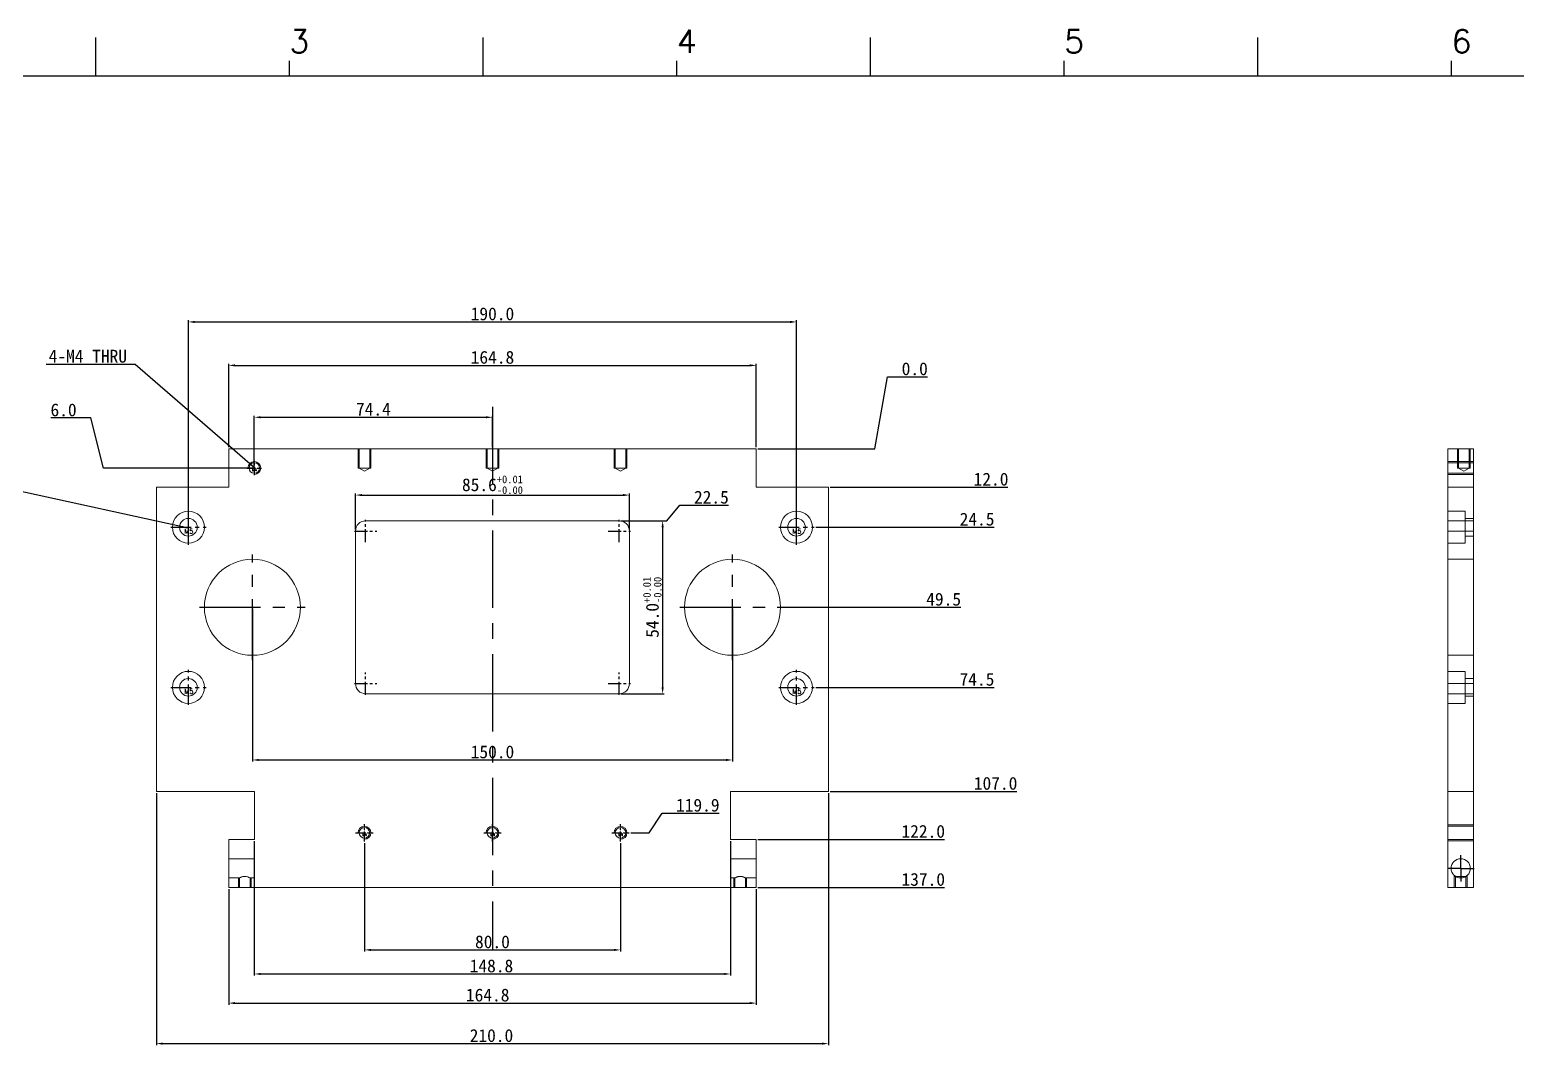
# Model space of a CAD drawing. Extents: x 83 to 30050, y -7164 to 695.
# Drawn here: x 16809.8 to 17274.5, y -3424.9 to -3107.8 of the extents above; entities that cross this region are included whole.
import ezdxf

# ---------------------------------------------------------------- set-up
doc = ezdxf.new("R2010")
doc.units = 0
doc.header["$LTSCALE"] = 8
doc.header["$MEASUREMENT"] = 0
doc.header["$PDSIZE"] = 5
doc.linetypes.add('CENTER', pattern=[2, 1.25, -0.25, 0.25, -0.25])
doc.linetypes.add('HIDDEN', pattern=[1.905, 1.27, -0.635])
doc.layers.get('0').update_dxf_attribs({"linetype": 'CONTINUOUS'})
doc.layers.get('Defpoints').update_dxf_attribs({"linetype": 'CONTINUOUS'})
doc.layers.add('10', color=7, linetype='CONTINUOUS')
doc.layers.add('41', color=3, linetype='CONTINUOUS')
doc.layers.add('dim', color=82, linetype='CONTINUOUS', lineweight=9)
doc.layers.add('screw', color=33, linetype='CONTINUOUS', lineweight=13)
doc.styles.add('SIMPLEX', font='SIMPLEX')
doc.styles.get("Standard").update_dxf_attribs({"font": '', "height": 4})
doc.styles.add('TXT', font='txt.shx', dxfattribs={"bigfont": 'gbcbig.shx'})
doc.styles.get('Standard').set_extended_font_data('SimSun')
doc.dimstyles.new('ISO-25', dxfattribs={"dimtxt": 6, "dimasz": 2.5, "dimexe": 1.25, "dimexo": 0.625, "dimtad": 1, "dimdec": 1, "dimzin": 1, "dimdsep": 46, "dimtxsty": 'Standard', "dimcen": 2.5, "dimadec": 0, "dimazin": 0, "dimtm": 1e-09, "dimtfac": 1, "dimtdec": 1, "dimtmove": 0, "dimatfit": 3, "dimfxl": 1, "dimtolj": 1, "dimtzin": 0, "dimarcsym": 0})

# ---------------------------------------------------------------- blocks, each defined once
blk = doc.blocks.new('SW_CENTERMARKSYMBOL_56')
at = {"layer": '10', "color": 0}
for p, q in [((-2.5, 0), (-4.15, 0)), ((0, 0), (-2.5, 0)), ((0, 2.5), (0, 4.15)), ((0, 0), (0, 2.5)), ((0, 0), (0, -2.5)), ((0, 0), (2.5, 0)), ((2.5, 0), (4.15, 0)), ((0, -2.5), (0, -4.15))]:
    blk.add_line(p, q, dxfattribs=at)
blk = doc.blocks.new('A$C0BB32EA6')
at = {"layer": '41'}
for p, q in [((168.4, 427.84), (168.4, 435.66)), ((168.4, 427.84), (168.4, 435.66)), ((168.4, 427.84), (168.4, 435.66)), ((246.58, 427.84), (246.58, 435.66)), ((246.58, 427.84), (246.58, 435.66)), ((324.77, 427.84), (324.77, 435.66)), ((402.96, 427.84), (402.96, 435.66)), ((207.49, 427.84), (207.49, 430.97)), ((207.49, 427.84), (207.49, 430.97)), ((285.68, 427.84), (285.68, 430.97)), ((363.87, 427.84), (363.87, 430.97)), ((442.06, 427.84), (442.06, 430.97)), ((615.63, 427.84), (12.02, 427.84))]:
    blk.add_line(p, q, dxfattribs=at)
at = {"layer": '41', "style": 'SIMPLEX'}
for s, p in [('3', (207.49, 432.54)), ('4', (285.68, 432.54)), ('5', (363.87, 432.54)), ('6', (442.06, 432.54))]:
    blk.add_text(s, height=4.69, dxfattribs=at).set_placement(p)
at = {"layer": '41', "linetype": 'Continuous'}
for tag, p in [('材质', (457.07, 73.08)), ('代号', (522.6, 73.29)), ('表面处理', (452.44, 54.13)), ('审核', (523.65, 54.34)), ('名称', (585.81, 54.97)), ('数量', (457.5, 33.7)), ('设计', (523.23, 34.13)), ('件号', (586.65, 33.91)), ('比例', (457.5, 17.28)), ('版本', (587.08, 16.23))]:
    blk.add_attdef(tag, p, '', height=4, dxfattribs=at)
blk = doc.blocks.new('screw_m5_h')
at = {"layer": 'screw', "color": 1, "linetype": 'CENTER', "ltscale": 0.635}
for p, q in [((0, -5.5), (0, 5.5)), ((-5.5, 0), (5.5, 0))]:
    blk.add_line(p, q, dxfattribs=at)
at = {"layer": 'screw', "color": 33}
for radius in [5, 2.75]:
    blk.add_circle((0, 0), radius, dxfattribs=at)
at = {"layer": 'screw', "color": 6, "style": 'TXT'}
blk.add_text('M5', height=1.5, dxfattribs=at).set_placement((-1.3, -2))
blk = doc.blocks.new('screw_m4_l')
at = {"layer": 'screw', "color": 1, "linetype": 'CENTER', "ltscale": 0.254}
for p, q in [((-2.2, 0), (2.2, 0)), ((0, -2.2), (0, 2.2))]:
    blk.add_line(p, q, dxfattribs=at)
at = {"layer": 'screw', "color": 33, "linetype": 'Continuous'}
blk.add_circle((0, 0), 1.65, dxfattribs=at)
at = {"layer": 'screw', "color": 92, "linetype": 'Continuous'}
blk.add_arc((0, 0), 2, 270, 180, dxfattribs=at)
at = {"layer": 'screw', "color": 6, "linetype": 'Continuous', "style": 'TXT'}
blk.add_text('M4', height=0.8, dxfattribs=at).set_placement((-0.68, -1))
blk = doc.blocks.new('*D977')
at = {"layer": 'Defpoints', "color": 0}
for p in [(17036.77, -3212.57), (16871.97, -3238.62), (17036.77, -3238.62)]:
    blk.add_point(p, dxfattribs=at)
at = {"layer": 'dim', "color": 0, "lineweight": -2}
for p, q in [((16871.97, -3238.12), (16871.97, -3212.07)), ((16873.97, -3212.57), (17034.77, -3212.57)), ((17036.77, -3238.12), (17036.77, -3212.07))]:
    blk.add_line(p, q, dxfattribs=at)
at = {"layer": 'dim', "color": 0}
for points in [[(16873.97, -3212.24), (16873.97, -3212.91), (16871.97, -3212.57)], [(17034.77, -3212.24), (17034.77, -3212.91), (17036.77, -3212.57)]]:
    blk.add_solid(points, dxfattribs=at)
at = {"layer": 'dim', "color": 0, "insert": (16954.37, -3210.07), "char_height": 4, "attachment_point": 5}
blk.add_mtext('\\A1;164.8', dxfattribs=at)
blk = doc.blocks.new('*D978')
at = {"layer": 'Defpoints', "color": 0}
for p in [(17049.37, -3199), (16859.37, -3263.12), (17049.37, -3263.12)]:
    blk.add_point(p, dxfattribs=at)
at = {"layer": 'dim', "color": 0, "lineweight": -2}
for p, q in [((16859.37, -3262.62), (16859.37, -3198.5)), ((16861.37, -3199), (17047.37, -3199)), ((17049.37, -3262.62), (17049.37, -3198.5))]:
    blk.add_line(p, q, dxfattribs=at)
at = {"layer": 'dim', "color": 0}
for points in [[(16861.37, -3198.67), (16861.37, -3199.34), (16859.37, -3199)], [(17047.37, -3198.67), (17047.37, -3199.34), (17049.37, -3199)]]:
    blk.add_solid(points, dxfattribs=at)
at = {"layer": 'dim', "color": 0, "insert": (16954.37, -3196.5), "char_height": 4, "attachment_point": 5}
blk.add_mtext('\\A1;190.0', dxfattribs=at)
blk = doc.blocks.new('*D979')
at = {"layer": 'Defpoints', "color": 0}
for p in [(16879.37, -3288.12), (17029.37, -3288.12), (17029.37, -3335.8)]:
    blk.add_point(p, dxfattribs=at)
at = {"layer": 'dim', "color": 0, "lineweight": -2}
for p, q in [((16879.37, -3288.62), (16879.37, -3336.3)), ((17029.37, -3288.62), (17029.37, -3336.3)), ((16881.37, -3335.8), (17027.37, -3335.8))]:
    blk.add_line(p, q, dxfattribs=at)
at = {"layer": 'dim', "color": 0}
for points in [[(16881.37, -3335.46), (16881.37, -3336.13), (16879.37, -3335.8)], [(17027.37, -3335.46), (17027.37, -3336.13), (17029.37, -3335.8)]]:
    blk.add_solid(points, dxfattribs=at)
at = {"layer": 'dim', "color": 0, "insert": (16954.37, -3333.3), "char_height": 4, "attachment_point": 5}
blk.add_mtext('\\A1;150.0', dxfattribs=at)
blk = doc.blocks.new('*D980')
at = {"layer": 'Defpoints', "color": 0}
for p in [(16879.97, -3360.62), (17028.77, -3360.62), (17028.77, -3402.63)]:
    blk.add_point(p, dxfattribs=at)
at = {"layer": 'dim', "color": 0, "lineweight": -2}
for p, q in [((16879.97, -3361.12), (16879.97, -3403.13)), ((17028.77, -3361.12), (17028.77, -3403.13)), ((16881.97, -3402.63), (17026.77, -3402.63))]:
    blk.add_line(p, q, dxfattribs=at)
at = {"layer": 'dim', "color": 0}
for points in [[(16881.97, -3402.3), (16881.97, -3402.96), (16879.97, -3402.63)], [(17026.77, -3402.3), (17026.77, -3402.96), (17028.77, -3402.63)]]:
    blk.add_solid(points, dxfattribs=at)
at = {"layer": 'dim', "color": 0, "insert": (16954.06, -3400.13), "char_height": 4, "attachment_point": 5}
blk.add_mtext('\\A1;148.8', dxfattribs=at)
blk = doc.blocks.new('*D981')
at = {"layer": 'Defpoints', "color": 0}
for p in [(16849.37, -3345.62), (17059.37, -3345.62), (17059.37, -3424.38)]:
    blk.add_point(p, dxfattribs=at)
at = {"layer": 'dim', "color": 0, "lineweight": -2}
for p, q in [((16849.37, -3346.12), (16849.37, -3424.88)), ((17059.37, -3346.12), (17059.37, -3424.88)), ((16851.37, -3424.38), (17057.37, -3424.38))]:
    blk.add_line(p, q, dxfattribs=at)
at = {"layer": 'dim', "color": 0}
for points in [[(16851.37, -3424.05), (16851.37, -3424.72), (16849.37, -3424.38)], [(17057.37, -3424.05), (17057.37, -3424.72), (17059.37, -3424.38)]]:
    blk.add_solid(points, dxfattribs=at)
at = {"layer": 'dim', "color": 0, "insert": (16954.06, -3421.89), "char_height": 4, "attachment_point": 5}
blk.add_mtext('\\A1;210.0', dxfattribs=at)
blk = doc.blocks.new('*D982')
at = {"layer": 'Defpoints', "color": 0}
for p in [(16871.97, -3375.62), (17036.77, -3375.62), (17036.77, -3411.73)]:
    blk.add_point(p, dxfattribs=at)
at = {"layer": 'dim', "color": 0, "lineweight": -2}
for p, q in [((16871.97, -3376.12), (16871.97, -3412.23)), ((17036.77, -3376.12), (17036.77, -3412.23)), ((16873.97, -3411.73), (17034.77, -3411.73))]:
    blk.add_line(p, q, dxfattribs=at)
at = {"layer": 'dim', "color": 0}
for points in [[(16873.97, -3411.39), (16873.97, -3412.06), (16871.97, -3411.73)], [(17034.77, -3411.39), (17034.77, -3412.06), (17036.77, -3411.73)]]:
    blk.add_solid(points, dxfattribs=at)
at = {"layer": 'dim', "color": 0, "insert": (16952.88, -3409.23), "char_height": 4, "attachment_point": 5}
blk.add_mtext('\\A1;164.8', dxfattribs=at)
blk = doc.blocks.new('*D983')
at = {"layer": 'Defpoints', "color": 0}
for p in [(16997.17, -3253.08), (16911.57, -3264.3), (16997.17, -3264.3)]:
    blk.add_point(p, dxfattribs=at)
at = {"layer": 'dim', "color": 0, "lineweight": -2}
for p, q in [((16911.57, -3263.8), (16911.57, -3252.58)), ((16913.57, -3253.08), (16995.17, -3253.08)), ((16997.17, -3263.8), (16997.17, -3252.58))]:
    blk.add_line(p, q, dxfattribs=at)
at = {"layer": 'dim', "color": 0}
for points in [[(16913.57, -3252.74), (16913.57, -3253.41), (16911.57, -3253.08)], [(16995.17, -3252.74), (16995.17, -3253.41), (16997.17, -3253.08)]]:
    blk.add_solid(points, dxfattribs=at)
at = {"layer": 'dim', "color": 0, "insert": (16954.37, -3249.84), "char_height": 4, "attachment_point": 5}
blk.add_mtext('\\A1;85.6{\\H2.400000;\\S+0.01^ -0.00;}', dxfattribs=at)
blk = doc.blocks.new('*D984')
at = {"layer": 'Defpoints', "color": 0}
for p in [(16993.99, -3261.12), (16993.99, -3315.12), (17007.54, -3315.12)]:
    blk.add_point(p, dxfattribs=at)
at = {"layer": 'dim', "color": 0, "lineweight": -2}
for p, q in [((16994.49, -3261.12), (17008.04, -3261.12)), ((17007.54, -3263.12), (17007.54, -3313.12)), ((16994.49, -3315.12), (17008.04, -3315.12))]:
    blk.add_line(p, q, dxfattribs=at)
at = {"layer": 'dim', "color": 0}
for points in [[(17007.21, -3263.12), (17007.88, -3263.12), (17007.54, -3261.12)], [(17007.21, -3313.12), (17007.88, -3313.12), (17007.54, -3315.12)]]:
    blk.add_solid(points, dxfattribs=at)
at = {"layer": 'dim', "color": 0, "insert": (17004.31, -3288.12), "char_height": 4, "attachment_point": 5, "rotation": 90}
blk.add_mtext('\\A1;54.0{\\H2.400000;\\S+0.01^ -0.00;}', dxfattribs=at)
blk = doc.blocks.new('*D985')
at = {"layer": 'Defpoints', "color": 0}
for p in [(17081.81, -3216.16), (17036.77, -3238.62), (17036.77, -3238.62)]:
    blk.add_point(p, dxfattribs=at)
at = {"layer": 'dim', "color": 0, "lineweight": -2}
for p, q in [((17073.81, -3238.62), (17077.81, -3216.16)), ((17077.81, -3216.16), (17090.29, -3216.16)), ((17037.27, -3238.62), (17073.81, -3238.62))]:
    blk.add_line(p, q, dxfattribs=at)
at = {"layer": 'dim', "color": 0, "insert": (17086.3, -3213.66), "char_height": 4, "attachment_point": 5}
blk.add_mtext('\\A1;0.0', dxfattribs=at)
blk = doc.blocks.new('*D986')
at = {"layer": 'Defpoints', "color": 0}
for p in [(17036.77, -3238.62), (17059.37, -3250.62), (17104.41, -3250.62)]:
    blk.add_point(p, dxfattribs=at)
at = {"layer": 'dim', "color": 0, "lineweight": -2}
blk.add_line((17059.87, -3250.62), (17115.36, -3250.62), dxfattribs=at)
at = {"layer": 'dim', "color": 0, "insert": (17110.14, -3248.12), "char_height": 4, "attachment_point": 5}
blk.add_mtext('\\A1;12.0', dxfattribs=at)
blk = doc.blocks.new('*D987')
at = {"layer": 'Defpoints', "color": 0}
for p in [(17036.77, -3238.62), (17054.87, -3263.12), (17099.91, -3263.12)]:
    blk.add_point(p, dxfattribs=at)
at = {"layer": 'dim', "color": 0, "lineweight": -2}
blk.add_line((17055.37, -3263.12), (17111.15, -3263.12), dxfattribs=at)
at = {"layer": 'dim', "color": 0, "insert": (17105.78, -3260.62), "char_height": 4, "attachment_point": 5}
blk.add_mtext('\\A1;24.5', dxfattribs=at)
blk = doc.blocks.new('*D988')
at = {"layer": 'Defpoints', "color": 0}
for p in [(17036.77, -3238.62), (17044.37, -3288.12), (17089.41, -3288.12)]:
    blk.add_point(p, dxfattribs=at)
at = {"layer": 'dim', "color": 0, "lineweight": -2}
blk.add_line((17044.87, -3288.12), (17100.74, -3288.12), dxfattribs=at)
at = {"layer": 'dim', "color": 0, "insert": (17095.33, -3285.62), "char_height": 4, "attachment_point": 5}
blk.add_mtext('\\A1;49.5', dxfattribs=at)
blk = doc.blocks.new('*D989')
at = {"layer": 'Defpoints', "color": 0}
for p in [(17036.77, -3238.62), (17054.87, -3313.12), (17099.91, -3313.12)]:
    blk.add_point(p, dxfattribs=at)
at = {"layer": 'dim', "color": 0, "lineweight": -2}
blk.add_line((17055.37, -3313.12), (17111.08, -3313.12), dxfattribs=at)
at = {"layer": 'dim', "color": 0, "insert": (17105.75, -3310.62), "char_height": 4, "attachment_point": 5}
blk.add_mtext('\\A1;74.5', dxfattribs=at)
blk = doc.blocks.new('*D990')
at = {"layer": 'Defpoints', "color": 0}
for p in [(17036.77, -3238.62), (17016.9, -3256.26), (16993.99, -3261.12)]:
    blk.add_point(p, dxfattribs=at)
at = {"layer": 'dim', "color": 0, "lineweight": -2}
for p, q in [((17008.9, -3261.12), (17012.9, -3256.26)), ((17012.9, -3256.26), (17028.14, -3256.26)), ((16994.49, -3261.12), (17008.9, -3261.12))]:
    blk.add_line(p, q, dxfattribs=at)
at = {"layer": 'dim', "color": 0, "insert": (17022.77, -3253.76), "char_height": 4, "attachment_point": 5}
blk.add_mtext('\\A1;22.5', dxfattribs=at)
blk = doc.blocks.new('*D991')
at = {"layer": 'Defpoints', "color": 0}
for p in [(17036.77, -3238.62), (17059.37, -3345.62), (17104.41, -3345.62)]:
    blk.add_point(p, dxfattribs=at)
at = {"layer": 'dim', "color": 0, "lineweight": -2}
blk.add_line((17059.87, -3345.62), (17118.2, -3345.62), dxfattribs=at)
at = {"layer": 'dim', "color": 0, "insert": (17111.56, -3343.12), "char_height": 4, "attachment_point": 5}
blk.add_mtext('\\A1;107.0', dxfattribs=at)
blk = doc.blocks.new('*D992')
at = {"layer": 'Defpoints', "color": 0}
for p in [(17036.77, -3238.62), (17036.77, -3360.62), (17081.81, -3360.62)]:
    blk.add_point(p, dxfattribs=at)
at = {"layer": 'dim', "color": 0, "lineweight": -2}
blk.add_line((17037.27, -3360.62), (17095.6, -3360.62), dxfattribs=at)
at = {"layer": 'dim', "color": 0, "insert": (17088.96, -3358.12), "char_height": 4, "attachment_point": 5}
blk.add_mtext('\\A1;122.0', dxfattribs=at)
blk = doc.blocks.new('*D993')
at = {"layer": 'Defpoints', "color": 0}
for p in [(17036.77, -3238.62), (17011.38, -3352.43), (16997.12, -3358.56)]:
    blk.add_point(p, dxfattribs=at)
at = {"layer": 'dim', "color": 0, "lineweight": -2}
for p, q in [((17003.38, -3358.56), (17007.38, -3352.43)), ((17007.38, -3352.43), (17025.15, -3352.43)), ((16997.62, -3358.56), (17003.38, -3358.56))]:
    blk.add_line(p, q, dxfattribs=at)
at = {"layer": 'dim', "color": 0, "insert": (17018.52, -3349.94), "char_height": 4, "attachment_point": 5}
blk.add_mtext('\\A1;119.9', dxfattribs=at)
blk = doc.blocks.new('*D994')
at = {"layer": 'Defpoints', "color": 0}
for p in [(17036.77, -3238.62), (17036.77, -3375.62), (17081.81, -3375.62)]:
    blk.add_point(p, dxfattribs=at)
at = {"layer": 'dim', "color": 0, "lineweight": -2}
blk.add_line((17037.27, -3375.62), (17095.6, -3375.62), dxfattribs=at)
at = {"layer": 'dim', "color": 0, "insert": (17088.96, -3373.12), "char_height": 4, "attachment_point": 5}
blk.add_mtext('\\A1;137.0', dxfattribs=at)
blk = doc.blocks.new('*D995')
at = {"layer": 'Defpoints', "color": 0}
for p in [(16824.86, -3229), (17036.77, -3238.62), (16879.97, -3244.62)]:
    blk.add_point(p, dxfattribs=at)
at = {"layer": 'dim', "color": 0, "lineweight": -2}
for p, q in [((16828.86, -3229), (16816.38, -3229)), ((16832.86, -3244.62), (16828.86, -3229)), ((16879.47, -3244.62), (16832.86, -3244.62))]:
    blk.add_line(p, q, dxfattribs=at)
at = {"layer": 'dim', "color": 0, "insert": (16820.37, -3226.5), "char_height": 4, "attachment_point": 5}
blk.add_mtext('\\A1;6.0', dxfattribs=at)
blk = doc.blocks.new('*D996')
at = {"layer": 'Defpoints', "color": 0}
for p in [(16954.37, -3228.78), (16954.37, -3238.62), (16879.97, -3244.62)]:
    blk.add_point(p, dxfattribs=at)
at = {"layer": 'dim', "color": 0, "lineweight": -2}
for p, q in [((16879.97, -3244.12), (16879.97, -3228.28)), ((16881.97, -3228.78), (16952.37, -3228.78)), ((16954.37, -3238.12), (16954.37, -3228.28))]:
    blk.add_line(p, q, dxfattribs=at)
at = {"layer": 'dim', "color": 0}
for points in [[(16881.97, -3228.45), (16881.97, -3229.11), (16879.97, -3228.78)], [(16952.37, -3228.45), (16952.37, -3229.11), (16954.37, -3228.78)]]:
    blk.add_solid(points, dxfattribs=at)
at = {"layer": 'dim', "color": 0, "insert": (16917.17, -3226.28), "char_height": 4, "attachment_point": 5}
blk.add_mtext('\\A1;74.4', dxfattribs=at)
blk = doc.blocks.new('*D997')
at = {"layer": 'Defpoints', "color": 0}
for p in [(16914.37, -3361.31), (16994.37, -3361.31), (16994.37, -3395.12)]:
    blk.add_point(p, dxfattribs=at)
at = {"layer": 'dim', "color": 0, "lineweight": -2}
for p, q in [((16914.37, -3361.81), (16914.37, -3395.62)), ((16994.37, -3361.81), (16994.37, -3395.62)), ((16916.37, -3395.12), (16992.37, -3395.12))]:
    blk.add_line(p, q, dxfattribs=at)
at = {"layer": 'dim', "color": 0}
for points in [[(16916.37, -3394.79), (16916.37, -3395.45), (16914.37, -3395.12)], [(16992.37, -3394.79), (16992.37, -3395.45), (16994.37, -3395.12)]]:
    blk.add_solid(points, dxfattribs=at)
at = {"layer": 'dim', "color": 0, "insert": (16954.37, -3392.62), "char_height": 4, "attachment_point": 5}
blk.add_mtext('\\A1;80.0', dxfattribs=at)

msp = doc.modelspace()

# ---------------------------------------------------------------- linework, layer by layer
at = {"color": 1, "linetype": 'CENTER', "ltscale": 2.413}
msp.add_line((16954.374, -3225.542), (16954.374, -3395.121), dxfattribs=at)
at = {"color": 7, "linetype": 'Continuous', "lineweight": 15}
for p, q in [((16871.974, -3238.617), (16871.974, -3250.617)), ((16871.974, -3238.617), (17036.774, -3238.617)), ((17036.774, -3238.617), (17036.774, -3250.617)), ((17252.879, -3238.617), (17260.879, -3238.617)), ((17252.879, -3238.617), (17252.879, -3250.617)), ((17260.879, -3238.617), (17260.879, -3250.617)), ((16849.374, -3250.617), (16849.374, -3345.617)), ((16871.974, -3250.617), (16849.374, -3250.617)), ((17059.374, -3250.617), (17036.774, -3250.617)), ((17059.374, -3345.617), (17059.374, -3250.617)), ((17252.879, -3345.617), (17252.879, -3250.617)), ((17252.879, -3250.617), (17260.879, -3250.617)), ((17260.879, -3345.617), (17260.879, -3250.617)), ((16993.994, -3261.117), (16914.754, -3261.117)), ((16911.574, -3264.297), (16911.574, -3311.937)), ((16997.174, -3311.937), (16997.174, -3264.297)), ((16914.754, -3315.117), (16993.994, -3315.117)), ((16879.974, -3345.617), (16849.374, -3345.617)), ((16879.974, -3360.617), (16879.974, -3345.617)), ((17059.374, -3345.617), (17028.774, -3345.617)), ((17028.774, -3345.617), (17028.774, -3360.617)), ((17260.879, -3345.617), (17252.879, -3345.617)), ((17252.879, -3345.617), (17252.879, -3360.617)), ((17260.879, -3345.617), (17260.879, -3360.617)), ((16871.974, -3375.617), (16871.974, -3360.617)), ((16871.974, -3360.617), (16879.974, -3360.617)), ((17028.774, -3360.617), (17036.774, -3360.617)), ((17036.774, -3360.617), (17036.774, -3375.617)), ((17260.879, -3360.617), (17252.879, -3360.617)), ((17252.879, -3360.617), (17252.879, -3375.617)), ((17260.879, -3375.617), (17260.879, -3360.617)), ((17036.774, -3375.617), (16871.974, -3375.617)), ((17252.879, -3375.617), (17260.879, -3375.617))]:
    msp.add_line(p, q, dxfattribs=at)
at = {"color": 7, "linetype": 'Continuous', "lineweight": 0}
for p, q in [((16912.374, -3238.617), (16912.374, -3244.617)), ((16916.374, -3238.617), (16916.374, -3244.617)), ((16952.374, -3238.617), (16952.374, -3244.617)), ((16956.374, -3238.617), (16956.374, -3244.617)), ((16992.374, -3238.617), (16992.374, -3244.617)), ((16996.374, -3238.617), (16996.374, -3244.617)), ((17255.879, -3238.617), (17255.879, -3244.617)), ((17255.879, -3238.617), (17255.879, -3244.617)), ((17255.879, -3238.617), (17255.879, -3244.617)), ((17259.879, -3238.617), (17259.879, -3244.617)), ((17259.879, -3238.617), (17259.879, -3244.617)), ((17259.879, -3238.617), (17259.879, -3244.617)), ((17260.879, -3242.617), (17252.879, -3242.617)), ((17260.879, -3246.617), (17252.879, -3246.617)), ((17252.879, -3356.06), (17260.879, -3356.06)), ((17252.879, -3356.06), (17260.879, -3356.06)), ((17252.879, -3356.06), (17260.879, -3356.06)), ((17252.879, -3361.06), (17260.879, -3361.06)), ((17252.879, -3361.06), (17260.879, -3361.06)), ((17252.879, -3361.06), (17260.879, -3361.06)), ((16874.974, -3375.617), (16874.974, -3372.645)), ((16878.974, -3375.617), (16878.974, -3372.645)), ((17029.774, -3375.617), (17029.774, -3372.645)), ((17033.774, -3375.617), (17033.774, -3372.645)), ((17254.877, -3375.617), (17254.877, -3372.146)), ((17254.877, -3375.617), (17254.877, -3372.146)), ((17258.877, -3375.617), (17258.877, -3372.146)), ((17258.877, -3375.617), (17258.877, -3372.146))]:
    msp.add_line(p, q, dxfattribs=at)
at = {"color": 7, "linetype": 'HIDDEN', "lineweight": 0}
for p, q in [((16912.724, -3238.617), (16912.724, -3244.617)), ((16916.024, -3244.617), (16916.024, -3238.617)), ((16952.724, -3238.617), (16952.724, -3244.617)), ((16956.024, -3244.617), (16956.024, -3238.617)), ((16992.724, -3238.617), (16992.724, -3244.617)), ((16996.024, -3244.617), (16996.024, -3238.617)), ((17256.229, -3238.617), (17256.229, -3244.617)), ((17259.529, -3244.617), (17259.529, -3238.617)), ((17252.879, -3242.617), (17252.879, -3246.617)), ((17260.879, -3242.967), (17252.879, -3242.967)), ((16912.374, -3244.617), (16916.374, -3244.617)), ((16912.724, -3244.617), (16914.374, -3244.617)), ((16912.724, -3244.617), (16914.374, -3245.608)), ((16914.374, -3244.617), (16916.024, -3244.617)), ((16914.374, -3245.608), (16916.024, -3244.617)), ((16952.374, -3244.617), (16956.374, -3244.617)), ((16952.724, -3244.617), (16954.374, -3244.617)), ((16952.724, -3244.617), (16954.374, -3245.608)), ((16954.374, -3244.617), (16956.024, -3244.617)), ((16954.374, -3245.608), (16956.024, -3244.617)), ((16992.374, -3244.617), (16996.374, -3244.617)), ((16992.724, -3244.617), (16994.374, -3244.617)), ((16992.724, -3244.617), (16994.374, -3245.608)), ((16994.374, -3244.617), (16996.024, -3244.617)), ((16994.374, -3245.608), (16996.024, -3244.617)), ((17252.879, -3246.267), (17260.879, -3246.267)), ((17255.879, -3244.617), (17259.879, -3244.617)), ((17255.879, -3244.617), (17259.879, -3244.617)), ((17255.879, -3244.617), (17259.879, -3244.617)), ((17256.229, -3244.617), (17259.529, -3244.617)), ((17256.229, -3244.617), (17257.879, -3245.608)), ((17257.879, -3245.608), (17259.529, -3244.617)), ((17258.279, -3258.117), (17252.879, -3258.117)), ((17260.879, -3261.117), (17252.879, -3261.117)), ((17258.279, -3263.117), (17258.279, -3258.117)), ((17260.879, -3260.367), (17258.279, -3260.367)), ((17260.879, -3264.297), (17252.879, -3264.297)), ((17258.279, -3268.117), (17258.279, -3263.117)), ((17258.279, -3265.867), (17260.879, -3265.867)), ((17252.879, -3268.117), (17258.279, -3268.117)), ((17260.879, -3273.117), (17252.879, -3273.117)), ((17252.879, -3303.117), (17260.879, -3303.117)), ((17258.279, -3308.117), (17252.879, -3308.117)), ((17258.279, -3313.117), (17258.279, -3308.117)), ((17260.879, -3311.937), (17252.879, -3311.937)), ((17260.879, -3310.367), (17258.279, -3310.367)), ((17258.279, -3318.117), (17258.279, -3313.117)), ((17260.879, -3315.117), (17252.879, -3315.117)), ((17252.879, -3318.117), (17258.279, -3318.117)), ((17258.279, -3315.867), (17260.879, -3315.867)), ((17260.879, -3356.46), (17252.879, -3356.46)), ((17260.879, -3361.06), (17260.879, -3356.06)), ((17260.879, -3361.06), (17260.879, -3356.06)), ((17260.879, -3361.06), (17260.879, -3356.06)), ((17252.879, -3360.66), (17260.879, -3360.66)), ((16879.974, -3366.645), (16871.974, -3366.645)), ((16879.974, -3369.645), (16879.974, -3366.645)), ((17028.774, -3369.645), (17028.774, -3366.645)), ((17036.774, -3366.645), (17028.774, -3366.645)), ((16871.974, -3372.645), (16875.343, -3372.645)), ((16875.324, -3372.634), (16875.324, -3375.617)), ((16878.612, -3372.645), (16879.974, -3372.645)), ((16878.624, -3375.617), (16878.624, -3372.639)), ((16879.974, -3372.645), (16879.974, -3369.645)), ((17028.774, -3372.645), (17028.774, -3369.645)), ((17028.774, -3372.645), (17030.137, -3372.645)), ((17030.124, -3372.639), (17030.124, -3375.617)), ((17033.406, -3372.645), (17036.774, -3372.645)), ((17033.424, -3375.617), (17033.424, -3372.634)), ((17258.877, -3372.146), (17254.877, -3372.146)), ((17258.877, -3372.146), (17254.877, -3372.146)), ((17255.227, -3372.157), (17255.227, -3375.617)), ((17258.527, -3375.617), (17258.527, -3372.154))]:
    msp.add_line(p, q, dxfattribs=at)
at = {"color": 1, "linetype": 'CENTER', "ltscale": 0.254}
for p, q in [((16879.974, -3246.817), (16879.974, -3242.417)), ((16877.774, -3244.617), (16882.174, -3244.617))]:
    msp.add_line(p, q, dxfattribs=at)
at = {"color": 1, "linetype": 'CENTER', "ltscale": 0.635}
for p, q in [((16859.374, -3268.617), (16859.374, -3257.617)), ((17049.374, -3268.617), (17049.374, -3257.617)), ((16853.874, -3263.117), (16864.874, -3263.117)), ((17043.874, -3263.117), (17054.874, -3263.117)), ((16859.374, -3318.617), (16859.374, -3307.617)), ((17049.374, -3318.617), (17049.374, -3307.617)), ((16853.874, -3313.117), (16864.874, -3313.117)), ((17043.874, -3313.117), (17054.874, -3313.117))]:
    msp.add_line(p, q, dxfattribs=at)
at = {"color": 1, "linetype": 'CENTER', "ltscale": 0.40386}
for p, q in [((16914.754, -3267.795), (16914.754, -3260.799)), ((16993.994, -3267.795), (16993.994, -3260.799)), ((16911.256, -3264.297), (16918.252, -3264.297)), ((16990.496, -3264.297), (16997.492, -3264.297)), ((16914.754, -3315.435), (16914.754, -3308.439)), ((16993.994, -3315.435), (16993.994, -3308.439)), ((16911.256, -3311.937), (16918.252, -3311.937)), ((16990.496, -3311.937), (16997.492, -3311.937))]:
    msp.add_line(p, q, dxfattribs=at)
at = {"color": 1, "linetype": 'CENTER', "ltscale": 1.905}
for p, q in [((16879.374, -3304.617), (16879.374, -3271.617)), ((17029.374, -3304.617), (17029.374, -3271.617)), ((16862.874, -3288.117), (16895.874, -3288.117)), ((17012.874, -3288.117), (17045.874, -3288.117))]:
    msp.add_line(p, q, dxfattribs=at)
at = {"color": 1, "linetype": 'CENTER', "ltscale": 0.3175}
for p, q in [((16911.624, -3358.56), (16917.124, -3358.56)), ((16914.374, -3361.31), (16914.374, -3355.81)), ((16951.624, -3358.56), (16957.124, -3358.56)), ((16954.374, -3361.31), (16954.374, -3355.81)), ((16991.624, -3358.56), (16997.124, -3358.56)), ((16994.374, -3361.31), (16994.374, -3355.81))]:
    msp.add_line(p, q, dxfattribs=at)
at = {"color": 7, "linetype": 'HIDDEN', "lineweight": 0, "flags": 128}
msp.add_lwpolyline([(16878.612, -3372.638), (16878.623, -3372.643), (16878.526, -3372.591), (16878.296, -3372.475), (16877.914, -3372.317), (16877.382, -3372.179), (16876.833, -3372.15), (16876.379, -3372.216), (16875.965, -3372.343), (16875.594, -3372.503), (16875.365, -3372.622), (16875.334, -3372.64), (16875.455, -3372.576), (16875.711, -3372.453), (16876.123, -3372.294), (16876.672, -3372.172), (16876.974, -3372.154), (16876.974, -3372.154)], dxfattribs=at)
at = {"color": 7, "linetype": 'Continuous', "lineweight": 15}
for centre, radius in [((16879.374, -3288.117), 15), ((17029.374, -3288.117), 15), ((17256.883, -3369.645), 3)]:
    msp.add_circle(centre, radius, dxfattribs=at)
for centre, start, end in [((16914.754, -3264.297), 90, 180), ((16993.994, -3264.297), 0, 90), ((16914.754, -3311.937), 180, 270), ((16993.994, -3311.937), 270, 0)]:
    msp.add_arc(centre, 3.18, start, end, dxfattribs=at)
at = {"color": 7, "linetype": 'HIDDEN', "lineweight": 0}
msp.add_open_spline([(17030.137, -3372.638), (17030.133, -3372.64), (17030.106, -3372.654), (17030.21, -3372.596), (17030.441, -3372.477), (17030.829, -3372.308), (17031.339, -3372.163), (17031.893, -3372.13), (17032.387, -3372.208), (17032.821, -3372.348), (17033.181, -3372.512), (17033.404, -3372.632), (17033.405, -3372.634), (17033.406, -3372.634)], degree=3, knots=[0, 0, 0, 0, 0.0162751, 0.109535, 0.2039623, 0.3086877, 0.422454, 0.5267002, 0.6157973, 0.7088079, 0.8166738, 0.9299355, 1, 1, 1, 1], dxfattribs=at)

# ---------------------------------------------------------------- block references
at = {"layer": '10'}
msp.add_blockref('SW_CENTERMARKSYMBOL_56', (17256.883, -3369.645), dxfattribs=at)
at = {"layer": '41', "linetype": 'Continuous', "xscale": 1.547934105600689, "yscale": 1.547934105600007, "zscale": 1.547934105600001}
msp.add_blockref('A$C0BB32EA6', (16569.744, -3784.555), dxfattribs=at)
at = {"layer": 'screw'}
for name, p in [('screw_m4_l', (16879.974, -3244.617)), ('screw_m5_h', (16859.374, -3263.117)), ('screw_m5_h', (17049.374, -3263.117)), ('screw_m5_h', (16859.374, -3313.117)), ('screw_m5_h', (17049.374, -3313.117)), ('screw_m4_l', (16914.374, -3358.56)), ('screw_m4_l', (16954.374, -3358.56)), ('screw_m4_l', (16994.374, -3358.56))]:
    msp.add_blockref(name, p, dxfattribs=at)

# ---------------------------------------------------------------- texts
at = {"layer": 'dim', "insert": (16840.199, -3211.762), "char_height": 4, "attachment_point": 9}
msp.add_mtext('\\A1;4-M4 THRU', dxfattribs=at)

# ---------------------------------------------------------------- dimensions: what is measured, and where the dimension line sits
at = {"layer": 'dim'}
for base, p1, p2, override, picture, middle in [((17049.374, -3199.004), (16859.374, -3263.117), (17049.374, -3263.117), {"dimtxt": 2.5, "dimasz": 2, "dimexe": 0.49975, "dimexo": 0.49975, "dimgap": 0.49975}, '*D978', (16954.374, -3196.505)), ((17036.774, -3212.572), (16871.974, -3238.617), (17036.774, -3238.617), {"dimtxt": 2.5, "dimasz": 2, "dimexe": 0.49975, "dimexo": 0.49975, "dimgap": 0.49975}, '*D977', (16954.374, -3210.072)), ((16954.374, -3228.78), (16879.974, -3244.617), (16954.374, -3238.617), {"dimtxt": 2.5, "dimasz": 2, "dimexe": 0.49975, "dimexo": 0.49975, "dimgap": 0.49975}, '*D996', (16917.174, -3226.28)), ((16997.174, -3253.076), (16911.574, -3264.297), (16997.174, -3264.297), {"dimtxt": 2.5, "dimasz": 2, "dimexe": 0.49975, "dimexo": 0.49975, "dimgap": 0.49975, "dimtol": 1, "dimlim": 0, "dimtp": 0.01, "dimtm": 0, "dimtfac": 0.6, "dimtdec": 2, "dimtolj": 1}, '*D983', (16954.374, -3249.843))]:
    dim = msp.add_linear_dim(base=base, p1=p1, p2=p2, dimstyle='ISO-25', override=override, dxfattribs=at)
    dim.commit()
    dim.dimension.update_dxf_attribs({"geometry": picture, "text_midpoint": middle})
for feature_location, offset, origin, picture, middle in [((17036.774458051, -3238.616679928), (45.040419191, 22.456104825), (17036.774458051, -3238.616679928), '*D985', (17086.303516131, -3213.660825103)), ((16879.974, -3244.617), (-55.114, 15.616), (17036.774, -3238.617), '*D995', (16820.372, -3226.501)), ((16993.994, -3261.117), (22.907, 4.857), (17036.774, -3238.617), '*D990', (17022.768, -3253.759)), ((16997.124, -3358.56), (14.258, 6.125), (17036.774, -3238.617), '*D993', (17018.516, -3349.935)), ((17059.374, -3250.617), (45.04, 0), (17036.774, -3238.617), '*D986', (17110.137, -3248.117)), ((17054.874, -3263.117), (45.04, 0), (17036.774, -3238.617), '*D987', (17105.781, -3260.617)), ((17044.374, -3288.117), (45.04, 0), (17036.774, -3238.617), '*D988', (17095.326, -3285.617)), ((17054.874, -3313.117), (45.04, 0), (17036.774, -3238.617), '*D989', (17105.748, -3310.617)), ((17059.374, -3345.617), (45.04, 0), (17036.774, -3238.617), '*D991', (17111.559, -3343.117)), ((17036.774, -3360.617), (45.04, 0), (17036.774, -3238.617), '*D992', (17088.959, -3358.117)), ((17036.774, -3375.617), (45.04, 0), (17036.774, -3238.617), '*D994', (17088.959, -3373.117))]:
    dim = msp.add_ordinate_dim(feature_location=feature_location, offset=offset, dtype=0, origin=origin, dimstyle='ISO-25', override={"dimtxt": 2.5, "dimasz": 2, "dimexe": 0.49975, "dimexo": 0.49975, "dimgap": 0.49975}, dxfattribs=at)
    dim.commit()
    dim.dimension.update_dxf_attribs({"geometry": picture, "text_midpoint": middle})
dim = msp.add_linear_dim(base=(17007.542, -3315.117), p1=(16993.994, -3261.117), p2=(16993.994, -3315.117), angle=90, dimstyle='ISO-25', override={"dimtxt": 2.5, "dimasz": 2, "dimexe": 0.49975, "dimexo": 0.49975, "dimgap": 0.49975, "dimtol": 1, "dimlim": 0, "dimtp": 0.01, "dimtm": 0, "dimtfac": 0.6, "dimtdec": 2, "dimtolj": 1}, dxfattribs=at)
dim.commit()
dim.dimension.update_dxf_attribs({"geometry": '*D984', "text_midpoint": (17004.309, -3288.117)})
for base, p1, p2, picture, middle in [((17029.374, -3335.798), (16879.374, -3288.117), (17029.374, -3288.117), '*D979', (16954.374, -3335.798)), ((17059.374, -3424.385), (16849.374, -3345.617), (17059.374, -3345.617), '*D981', (16954.062, -3424.385)), ((17028.774, -3402.631), (16879.974, -3360.617), (17028.774, -3360.617), '*D980', (16954.062, -3402.631)), ((16994.374, -3395.121), (16914.374, -3361.31), (16994.374, -3361.31), '*D997', (16954.374, -3395.121)), ((17036.774, -3411.728), (16871.974, -3375.617), (17036.774, -3375.617), '*D982', (16952.875, -3411.728))]:
    dim = msp.add_linear_dim(base=base, p1=p1, p2=p2, dimstyle='ISO-25', override={"dimtxt": 2.5, "dimasz": 2, "dimexe": 0.49975, "dimexo": 0.49975, "dimgap": 0.49975}, dxfattribs=at)
    dim.commit()
    dim.dimension.update_dxf_attribs({"geometry": picture, "text_midpoint": middle, "dimtype": 160})

# ---------------------------------------------------------------- leaders
at = {"layer": 'dim', "annotation_type": 0, "has_hookline": 1, "hookline_direction": 1, "text_width": 25.267}
for points in [[(16880.102, -3244.617), (16842.699, -3212.262), (16840.699, -3212.262)], [(16859.374, -3263.449), (16805.168, -3251.487)]]:
    msp.add_leader(points, dimstyle='ISO-25', override={"dimtxt": 2.5, "dimasz": 2, "dimexe": 0.49975, "dimexo": 0.49975, "dimgap": 0.49975}, dxfattribs=at)

doc.saveas('drawing.dxf')
